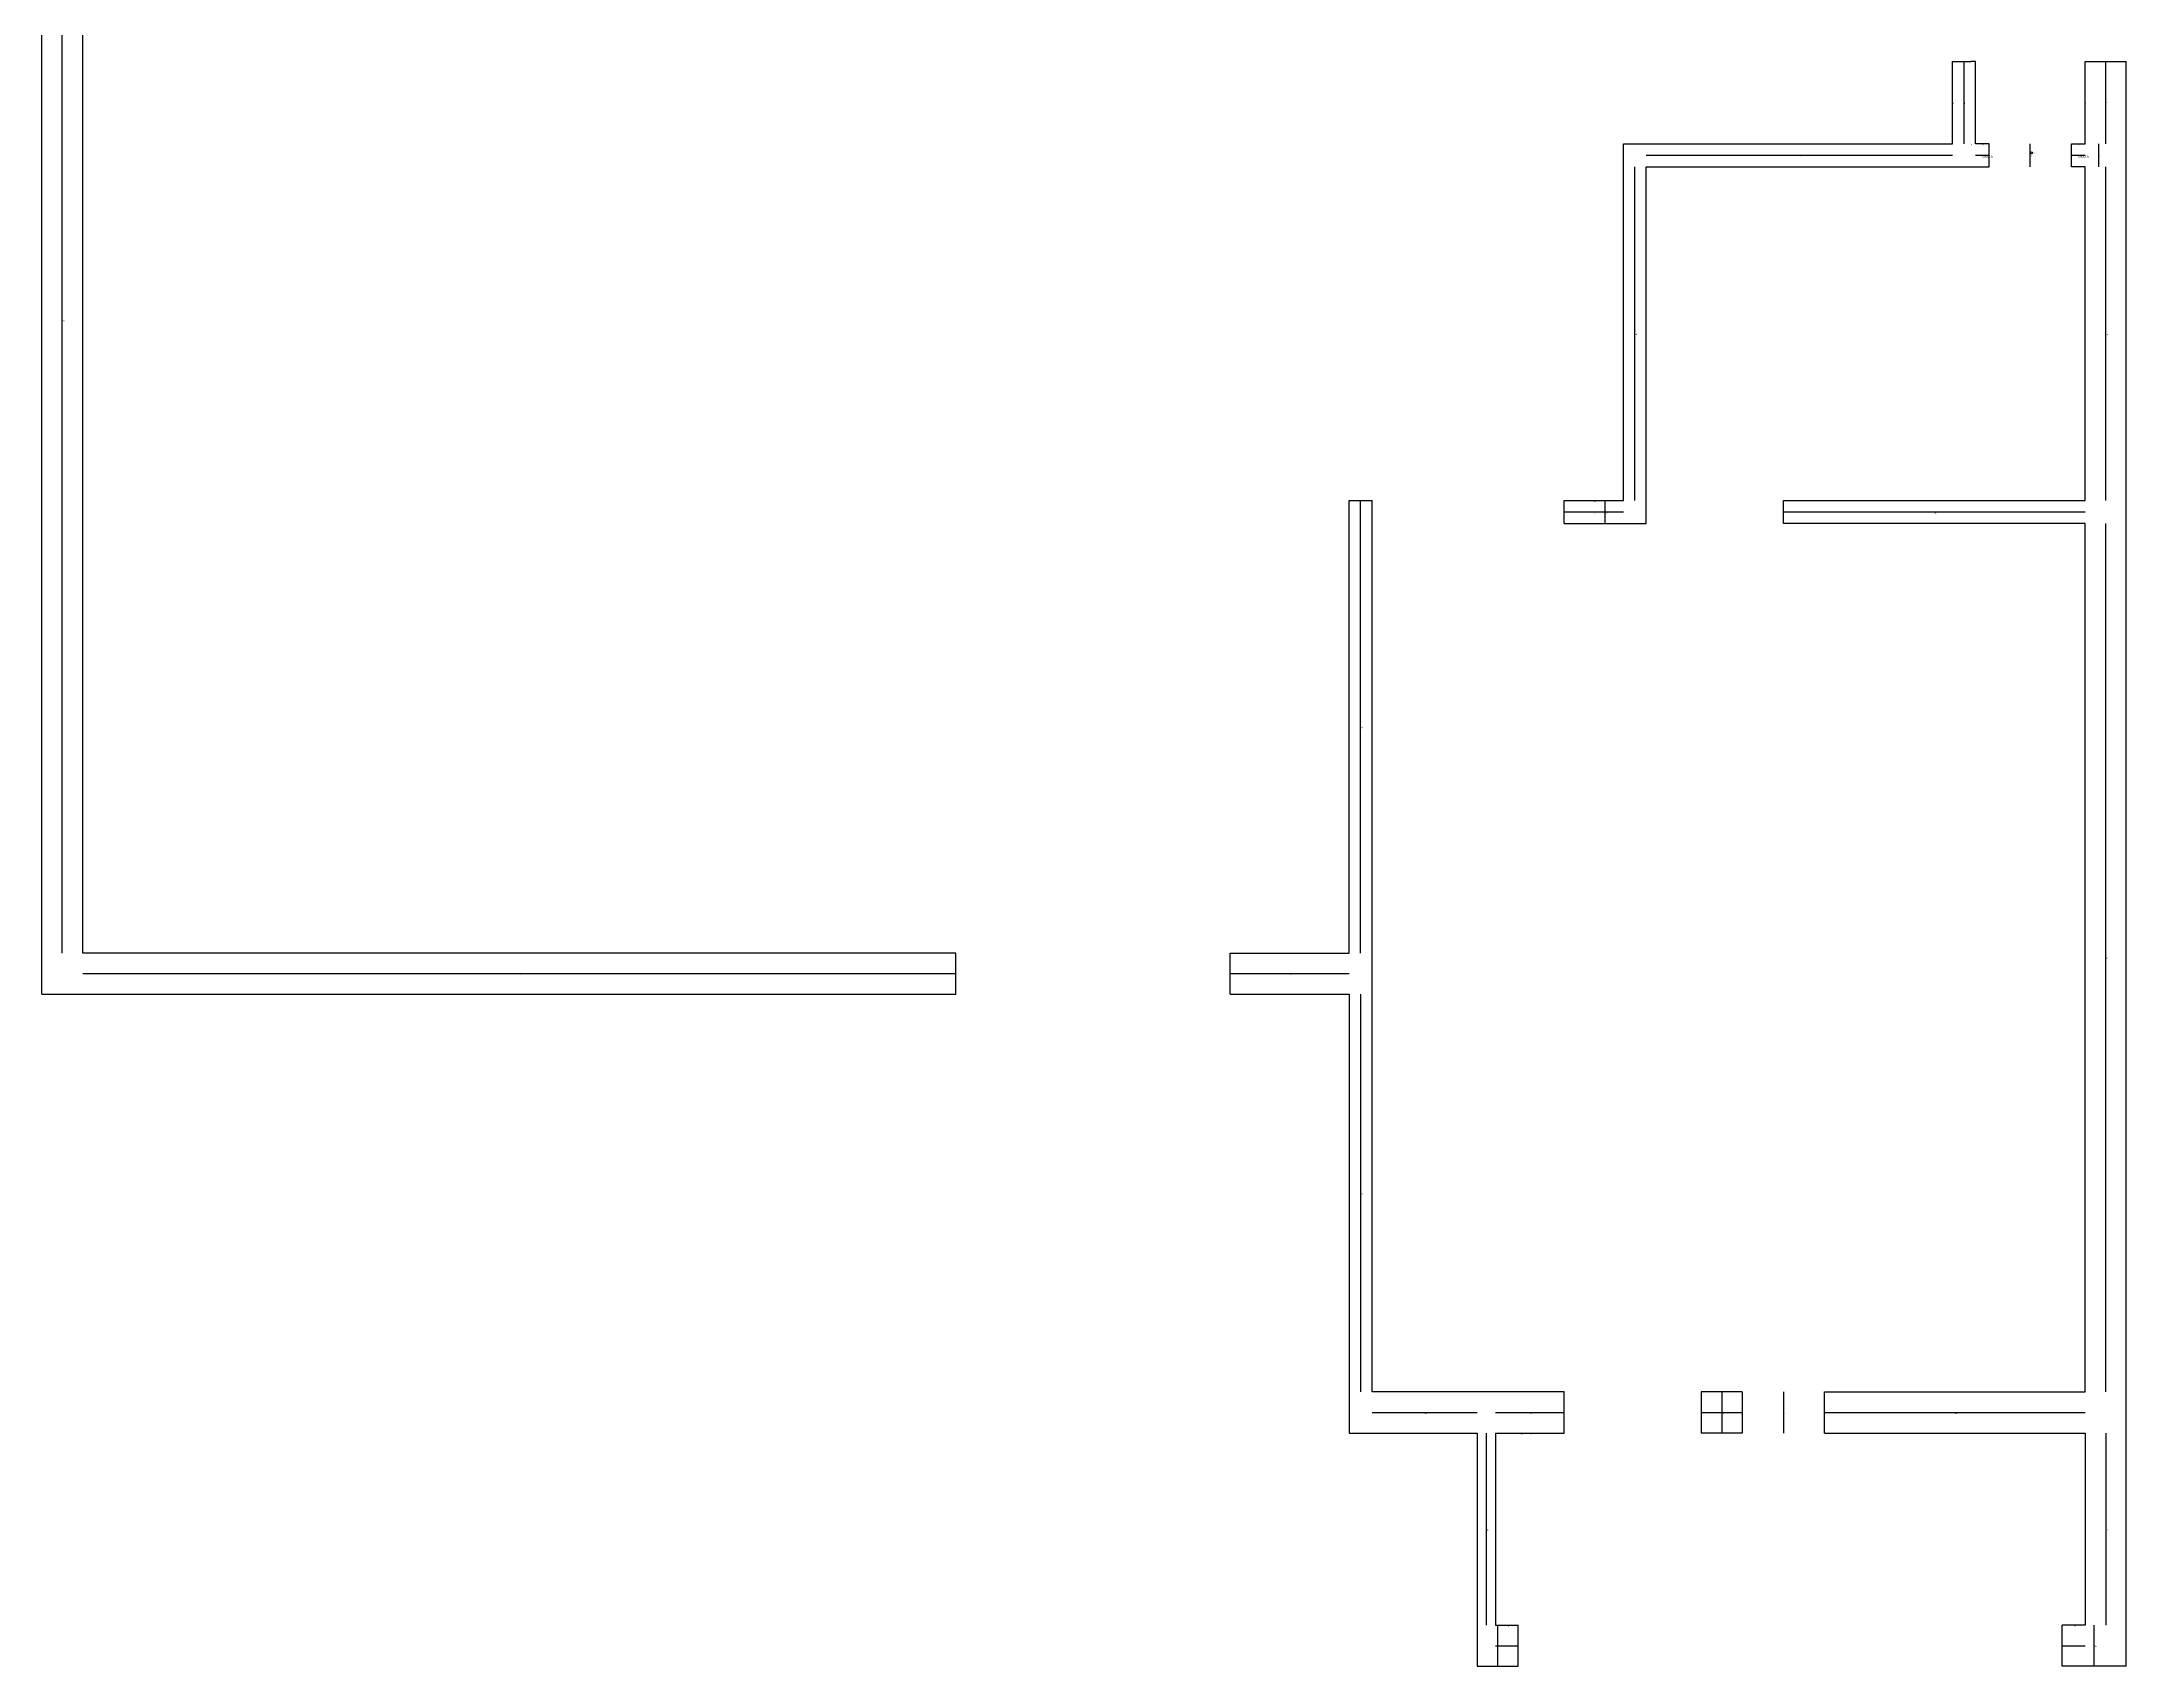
# Model space of a CAD drawing. Header units: metres. Extents: x 328 to 784, y 390 to 981.
# Drawn here: x 328 to 784, y 390 to 745.3 of the extents above; entities that cross this region are included whole.
import ezdxf

# ---------------------------------------------------------------- set-up
doc = ezdxf.new("R2010")
doc.units = ezdxf.units.M

msp = doc.modelspace()

# ---------------------------------------------------------------- linework, layer by layer
at = {"layer": 'centrelines'}
for p, q in [((332.5, 546), (332.5, 823)), ((748.5, 723), (748.5, 741)), ((779.5, 723), (779.5, 741)), ((746, 732), (746, 732)), ((751, 732), (751, 732)), ((775, 732), (775, 732)), ((679, 720.5), (746, 720.5)), ((750, 723), (750, 723)), ((751, 720.5), (754, 720.5)), ((752.5, 723), (752.5, 723)), ((763, 718), (763, 723)), ((772, 720.5), (775, 720.5)), ((773.5, 723), (773.5, 723)), ((778, 718), (778, 723)), ((676.5, 645), (676.5, 718)), ((773.5, 718), (773.5, 718)), ((779.5, 645), (779.5, 718)), ((616.5, 546), (616.5, 645)), ((667.5, 645), (667.5, 645)), ((670, 640), (670, 645)), ((661, 642.5), (674, 642.5)), ((709, 642.5), (775, 642.5)), ((779.5, 450), (779.5, 640)), ((337, 541.5), (528, 541.5)), ((588, 541.5), (614, 541.5)), ((616.5, 537), (616.5, 450)), ((695.5, 450), (695.5, 441)), ((709, 450), (709, 441)), ((619, 445.5), (642, 445.5)), ((646, 445.5), (661, 445.5)), ((691, 445.5), (700, 445.5)), ((718, 445.5), (775, 445.5)), ((644, 441), (644, 399)), ((651.5, 441), (651.5, 441)), ((653.5, 441), (653.5, 441)), ((779.5, 441), (779.5, 399)), ((646.5, 390), (646.5, 399)), ((648.5, 399), (648.5, 399)), ((772.5, 399), (772.5, 399)), ((777, 390), (777, 399)), ((646, 394.5), (651, 394.5)), ((770, 394.5), (775, 394.5))]:
    msp.add_line(p, q, dxfattribs=at)
at = {"layer": 'entity_location'}
msp.add_circle((763.26, 721.04), 0.2, dxfattribs=at)
at = {"layer": 'wall'}
for p, q in [((328, 537), (328, 981)), ((337, 546), (337, 823)), ((746, 723), (746, 741)), ((746, 741), (750, 741)), ((751, 741), (750, 741)), ((751, 723), (751, 741)), ((775, 723), (775, 741)), ((775, 741), (784, 741)), ((784, 390), (784, 741)), ((674, 645), (674, 723)), ((674, 723), (746, 723)), ((754, 723), (751, 723)), ((754, 718), (754, 723)), ((772, 718), (772, 723)), ((772, 723), (775, 723)), ((679, 640), (679, 718)), ((679, 718), (754, 718)), ((775, 718), (772, 718)), ((775, 645), (775, 718)), ((614, 546), (614, 645)), ((614, 645), (619, 645)), ((619, 450), (619, 645)), ((661, 640), (661, 645)), ((661, 645), (674, 645)), ((709, 640), (709, 645)), ((709, 645), (775, 645)), ((661, 640), (679, 640)), ((775, 640), (709, 640)), ((775, 450), (775, 640)), ((528, 546), (337, 546)), ((528, 537), (528, 546)), ((588, 537), (588, 546)), ((588, 546), (614, 546)), ((328, 537), (528, 537)), ((588, 537), (614, 537)), ((614, 537), (614, 441)), ((661, 450), (619, 450)), ((661, 441), (661, 450)), ((700, 450), (691, 450)), ((691, 450), (691, 441)), ((700, 450), (700, 441)), ((718, 441), (718, 450)), ((718, 450), (775, 450)), ((614, 441), (642, 441)), ((642, 441), (642, 390)), ((646, 441), (661, 441)), ((646, 441), (646, 399)), ((700, 441), (691, 441)), ((718, 441), (775, 441)), ((775, 441), (775, 399)), ((646, 399), (651, 399)), ((651, 390), (651, 399)), ((775, 399), (770, 399)), ((770, 390), (770, 399)), ((642, 390), (651, 390)), ((784, 390), (770, 390))]:
    msp.add_line(p, q, dxfattribs=at)

# ---------------------------------------------------------------- texts
at = {"layer": 'centrelines', "char_height": 0.3, "attachment_point": 1}
for s, insert in [('14', (746, 732)), ('8', (748.5, 732)), ('11', (751, 732)), ('9', (775, 732)), ('10', (779.5, 732)), ('13', (712.5, 720.5)), ('6', (750, 723)), ('5', (752.5, 723)), ('2', (752.5, 720.5)), ('0', (763, 720.5)), ('3', (773.5, 723)), ('1', (773.5, 720.5)), ('7', (778, 720.5)), ('4', (773.5, 718)), ('78', (332.5, 684.5)), ('36', (676.5, 681.5)), ('12', (779.5, 681.5)), ('41', (667.5, 645)), ('37', (667.5, 642.5)), ('38', (670, 642.5)), ('32', (742, 642.5)), ('43', (616.5, 595.5)), ('33', (779.5, 545)), ('62', (432.5, 541.5)), ('50', (601, 541.5)), ('51', (616.5, 493.5)), ('64', (630.5, 445.5)), ('61', (653.5, 445.5)), ('58', (695.5, 445.5)), ('60', (695.5, 445.5)), ('57', (709, 445.5)), ('56', (746.5, 445.5)), ('65', (651.5, 441)), ('63', (653.5, 441)), ('66', (644, 420)), ('59', (779.5, 420)), ('72', (648.5, 399)), ('68', (772.5, 399)), ('73', (646.5, 394.5)), ('74', (648.5, 394.5)), ('70', (772.5, 394.5)), ('69', (777, 394.5))]:
    msp.add_mtext(s, dxfattribs=dict(at, insert=insert))
at = {"layer": 'chosen_line', "color": 3, "char_height": 0.5, "attachment_point": 1}
for insert in [(752.5, 720.5), (773.5, 720.5)]:
    msp.add_mtext('chosen', dxfattribs=dict(at, insert=insert))
at = {"layer": 'debug', "insert": (763.26, 721.04), "char_height": 0.2, "attachment_point": 1}
msp.add_mtext('763, 721', dxfattribs=at)

doc.saveas('drawing.dxf')
